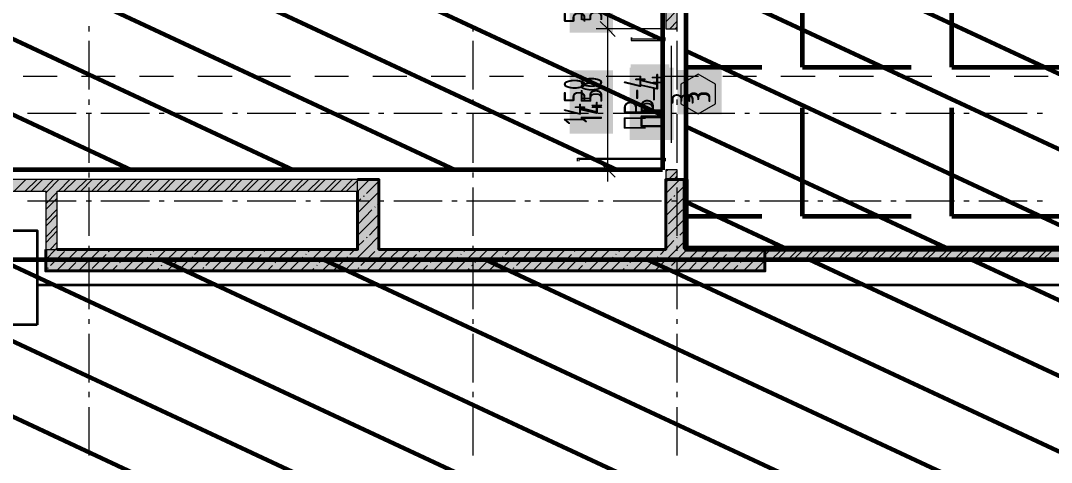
# Model space of a CAD drawing. Header units: millimetres. Extents: x -164500 to 426394, y -23753 to 102118.
# Drawn here: x -62200 to -51586, y 8979 to 13528 of the extents above; entities that cross this region are included whole.
import ezdxf

# ---------------------------------------------------------------- set-up
doc = ezdxf.new("R2010")
doc.units = ezdxf.units.MM
for name, color, linetype, lineweight in [('0) шлифовка', 5, 'Continuous', 60), ('192 подвал стенки 0.2м гидроиз', 6, 'Continuous', 60), ('389 П-1', 210, 'Continuous', 35), ('414 скб подвал', 160, 'Continuous', 60)]:
    doc.layers.add(name, color=color, linetype=linetype, lineweight=lineweight)
doc.layers.add('PDF _Геометрия', color=7, linetype='Continuous', true_color=0x1f1f1f)
doc.layers.add('PDF _Сплошная заливка', color=7, linetype='Continuous', true_color=0xffffff)
doc.layers.add('PDF _Текст', color=7, linetype='Continuous')
doc.styles.get("Standard").update_dxf_attribs({"font": 'ГОСТ тип А.ttf'})
doc.styles.add('СПДС', font='ГОСТ тип А.ttf', dxfattribs={"width": 0.9})
doc.linetypes.add('зигзаг', pattern='A,0.00254,-5.08,[131,ltypeshp.shx,S=5.08,R=0,X=-5.08,Y=0],-10.16,[131,ltypeshp.shx,S=5.08,R=180,X=5.08,Y=0],-5.08', length=20.32254)
pattern_1 = [(155, (205553.1, 26879), (-297.8825, -638.811), [])]

msp = doc.modelspace()

# ---------------------------------------------------------------- hatches: boundary and pattern name
at = {"layer": '0) шлифовка', "true_color": 0x2776bb}
h = msp.add_hatch(dxfattribs=at)
h.set_pattern_fill('ANSI31', color=152, scale=222, angle=110)
h.set_pattern_definition(pattern_1)
h.paths.add_polyline_path([(-45805.689, 11171.427), (-55345.934, 11171.427), (-55345.934, 21656.377), (-45805.689, 21656.377)])
h = msp.add_hatch(dxfattribs=at)
h.set_pattern_fill('ANSI31', color=152, scale=222, angle=110)
h.set_pattern_definition(pattern_1)
h.paths.add_polyline_path([(-55591.642, 11993.277), (-67178.041, 11993.277), (-67178.041, 13971.65), (-55591.642, 13971.65)])
h = msp.add_hatch(dxfattribs=at)
h.set_pattern_fill('ANSI31', color=152, scale=222, angle=110)
h.set_pattern_definition(pattern_1)
h.paths.add_polyline_path([(-31300.449, 966.076), (-66546.826, 966.076), (-66546.826, 11069.754), (-31300.449, 11069.754)])
at = {"layer": '414 скб подвал'}
h = msp.add_hatch(dxfattribs=at)
h.set_pattern_fill('ANGLE', color=256, scale=220)
h.set_pattern_definition([(0, (205553.1, 26879), (0, 1536.7), [1117.6, -419.1]), (90, (205553.1, 26879), (-1536.7, 9e-14), [1117.6, -419.1])])
h.paths.add_polyline_path([(-45805.689, 11171.427), (-55345.934, 11171.427), (-55345.934, 21656.377), (-45805.689, 21656.377)])
at = {"layer": 'PDF _Сплошная заливка', "linetype": 'зигзаг', "transparency": 33554559}
h = msp.add_hatch(color=256, dxfattribs=at)
h.paths.add_polyline_path([(-55557.751, 13442.107), (-55439.15, 13442.107), (-55439.15, 13971.65), (-55557.751, 13971.65)])
h.paths.add_polyline_path([(-55439.15, 11993.277), (-55557.751, 11993.277), (-55557.751, 11891.605), (-55439.15, 11891.605)])
h = msp.add_hatch(color=256, dxfattribs=at)
h.paths.add_polyline_path([(-69478.376, 11772.987), (-69478.376, 11891.605), (-69859.647, 11891.605), (-69859.647, 11772.987)])
h.paths.add_polyline_path([(-65343.705, 11891.605), (-65343.705, 11772.987), (-58730.773, 11772.987), (-58730.773, 11891.605)])
h.paths.add_polyline_path([(-66445.154, 11772.987), (-66445.154, 11891.605), (-68376.926, 11891.605), (-68376.926, 11772.987)])

# ---------------------------------------------------------------- linework, layer by layer
at = {"layer": '0) шлифовка'}
for points in [[(-45805.689, 11171.427), (-55345.934, 11171.427), (-55345.934, 21656.377), (-45805.689, 21656.377)], [(-55591.642, 11993.277), (-67178.041, 11993.277), (-67178.041, 13971.65), (-55591.642, 13971.65)], [(-31300.449, 966.076), (-66546.826, 966.076), (-66546.826, 11069.754), (-31300.449, 11069.754)]]:
    msp.add_lwpolyline(points, close=True, dxfattribs=at)
at = {"layer": '192 подвал стенки 0.2м гидроиз'}
msp.add_lwpolyline([(-45792.98, 12802.419), (-45792.98, 11184.136), (-55358.643, 11184.136), (-55358.643, 11891.605)], dxfattribs=at)
at = {"layer": '389 П-1'}
msp.add_lwpolyline([(-62030.886, 10394.767), (-66276.439, 10394.767), (-66276.439, 11366.698), (-62030.886, 11366.698)], close=True, dxfattribs=at)
msp.add_lwpolyline([(-49283.475, 9751.818), (-49283.475, 10802.625), (-62030.886, 10802.625)], dxfattribs=at)
at = {"layer": 'PDF _Геометрия', "color": 7, "lineweight": 9}
for points in [[(-56155.076, 11870.423), (-56155.076, 13442.107), (-56155.076, 14094.504)], [(-61492.869, 13416.689), (-61492.869, 13471.761)], [(-57540.36, 13416.689), (-57540.36, 13471.761)], [(-55591.642, 13442.107), (-56155.076, 13442.107), (-56273.693, 13442.107)], [(-55439.134, 13416.689), (-55439.134, 13471.761)], [(-61492.869, 12819.364), (-61492.869, 13319.253)], [(-57540.36, 12819.364), (-57540.36, 13319.253)], [(-55498.443, 12268.64), (-55498.443, 13268.417)], [(-55439.134, 12819.364), (-55439.134, 13319.253)], [(-61492.869, 12662.62), (-61492.869, 12717.692)], [(-57540.36, 12662.62), (-57540.36, 12717.692)], [(-55439.134, 12662.62), (-55439.134, 12717.692)], [(-62128.32, 12573.656), (-61628.432, 12573.656)], [(-61526.759, 12573.656), (-61471.687, 12573.656)], [(-61492.869, 12065.295), (-61492.869, 12565.184)], [(-61374.251, 12573.656), (-60874.362, 12573.656)], [(-60772.69, 12573.656), (-60721.854, 12573.656)], [(-60620.182, 12573.656), (-60120.293, 12573.656)], [(-60018.621, 12573.656), (-59967.785, 12573.656)], [(-59866.113, 12573.656), (-59366.224, 12573.656)], [(-59264.552, 12573.656), (-59213.716, 12573.656)], [(-59112.044, 12573.656), (-58612.155, 12573.656)], [(-58514.719, 12573.656), (-58459.647, 12573.656)], [(-58357.974, 12573.656), (-57858.086, 12573.656)], [(-57760.65, 12573.656), (-57705.578, 12573.656)], [(-57608.142, 12573.656), (-57104.017, 12573.656)], [(-57540.36, 12065.295), (-57540.36, 12565.184)], [(-57006.581, 12573.656), (-56951.508, 12573.656)], [(-56854.073, 12573.656), (-56354.184, 12573.656)], [(-56252.512, 12573.656), (-56201.676, 12573.656)], [(-56100.003, 12573.656), (-55600.115, 12573.656)], [(-55498.443, 12573.656), (-55447.607, 12573.656)], [(-55439.134, 12065.295), (-55439.134, 12565.184)], [(-55345.934, 12573.656), (-54846.046, 12573.656)], [(-54744.374, 12573.656), (-54693.537, 12573.656)], [(-54591.865, 12573.656), (-54091.977, 12573.656)], [(-53990.304, 12573.656), (-53939.468, 12573.656)], [(-53837.796, 12573.656), (-53337.908, 12573.656)], [(-53240.472, 12573.656), (-53185.399, 12573.656)], [(-53083.727, 12573.656), (-52583.838, 12573.656)], [(-52486.403, 12573.656), (-52431.33, 12573.656)], [(-52333.894, 12573.656), (-51834.006, 12573.656)], [(-51732.333, 12573.656), (-51677.261, 12573.656)], [(-61492.869, 11912.787), (-61492.869, 11963.623)], [(-57540.36, 11912.787), (-57540.36, 11963.623)], [(-55591.642, 11993.277), (-56155.076, 11993.277), (-56273.693, 11993.277)], [(-55439.134, 11912.787), (-55439.134, 11963.623)], [(-61492.869, 11311.226), (-61492.869, 11811.115)], [(-57540.36, 11311.226), (-57540.36, 11811.115)], [(-55439.134, 11311.226), (-55439.134, 11811.115)], [(-62128.32, 11671.315), (-61628.432, 11671.315)], [(-61526.759, 11671.315), (-61471.687, 11671.315)], [(-61374.251, 11671.315), (-60874.362, 11671.315)], [(-60772.69, 11671.315), (-60721.854, 11671.315)], [(-60620.182, 11671.315), (-60120.293, 11671.315)], [(-60018.621, 11671.315), (-59967.785, 11671.315)], [(-59866.113, 11671.315), (-59366.224, 11671.315)], [(-59264.552, 11671.315), (-59213.716, 11671.315)], [(-59112.044, 11671.315), (-58612.155, 11671.315)], [(-58514.719, 11671.315), (-58459.647, 11671.315)], [(-58357.974, 11671.315), (-57858.086, 11671.315)], [(-57760.65, 11671.315), (-57705.578, 11671.315)], [(-57608.142, 11671.315), (-57104.017, 11671.315)], [(-57006.581, 11671.315), (-56951.508, 11671.315)], [(-56854.073, 11671.315), (-56354.184, 11671.315)], [(-56252.512, 11671.315), (-56201.676, 11671.315)], [(-56100.003, 11671.315), (-55600.115, 11671.315)], [(-55498.443, 11671.315), (-55447.607, 11671.315)], [(-55345.934, 11671.315), (-54846.046, 11671.315)], [(-54744.374, 11671.315), (-54693.537, 11671.315)], [(-54591.865, 11671.315), (-54091.977, 11671.315)], [(-53990.304, 11671.315), (-53939.468, 11671.315)], [(-53837.796, 11671.315), (-53337.908, 11671.315)], [(-53240.472, 11671.315), (-53185.399, 11671.315)], [(-53083.727, 11671.315), (-52583.838, 11671.315)], [(-52486.403, 11671.315), (-52431.33, 11671.315)], [(-52333.894, 11671.315), (-51834.006, 11671.315)], [(-51732.333, 11671.315), (-51677.261, 11671.315)], [(-61492.869, 11158.718), (-61492.869, 11209.554)], [(-57540.36, 11158.718), (-57540.36, 11209.554)], [(-55439.134, 11158.718), (-55439.134, 11209.554)], [(-62128.32, 11069.754), (-61628.432, 11069.754)], [(-61526.759, 11069.754), (-61471.687, 11069.754)], [(-61492.869, 10557.157), (-61492.869, 11057.045)], [(-61374.251, 11069.754), (-60874.362, 11069.754)], [(-60772.69, 11069.754), (-60721.854, 11069.754)], [(-60620.182, 11069.754), (-60120.293, 11069.754)], [(-60018.621, 11069.754), (-59967.785, 11069.754)], [(-59866.113, 11069.754), (-59366.224, 11069.754)], [(-59264.552, 11069.754), (-59213.716, 11069.754)], [(-59112.044, 11069.754), (-58612.155, 11069.754)], [(-58514.719, 11069.754), (-58459.647, 11069.754)], [(-58357.974, 11069.754), (-57858.086, 11069.754)], [(-57760.65, 11069.754), (-57705.578, 11069.754)], [(-57608.142, 11069.754), (-57104.017, 11069.754)], [(-57540.36, 10557.157), (-57540.36, 11057.045)], [(-57006.581, 11069.754), (-56951.508, 11069.754)], [(-56854.073, 11069.754), (-56354.184, 11069.754)], [(-56252.512, 11069.754), (-56201.676, 11069.754)], [(-56100.003, 11069.754), (-55600.115, 11069.754)], [(-55498.443, 11069.754), (-55447.607, 11069.754)], [(-55439.134, 10557.157), (-55439.134, 11057.045)], [(-55345.934, 11069.754), (-54846.046, 11069.754)], [(-54744.374, 11069.754), (-54693.537, 11069.754)], [(-54591.865, 11069.754), (-54091.977, 11069.754)], [(-53990.304, 11069.754), (-53939.468, 11069.754)], [(-53837.796, 11069.754), (-53337.908, 11069.754)], [(-53240.472, 11069.754), (-53185.399, 11069.754)], [(-53083.727, 11069.754), (-52583.838, 11069.754)], [(-52486.403, 11069.754), (-52431.33, 11069.754)], [(-52333.894, 11069.754), (-51834.006, 11069.754)], [(-51732.333, 11069.754), (-51677.261, 11069.754)], [(-61492.869, 10404.649), (-61492.869, 10455.485)], [(-57540.36, 10404.649), (-57540.36, 10455.485)], [(-55439.134, 10404.649), (-55439.134, 10455.485)], [(-61492.869, 9803.088), (-61492.869, 10302.976)], [(-57540.36, 9803.088), (-57540.36, 10302.976)], [(-55439.134, 9803.088), (-55439.134, 10302.976)], [(-61492.869, 9650.579), (-61492.869, 9705.652)], [(-57540.36, 9650.579), (-57540.36, 9705.652)], [(-55439.134, 9650.579), (-55439.134, 9705.652)], [(-61492.869, 9049.019), (-61492.869, 9548.907)], [(-57540.36, 9049.019), (-57540.36, 9548.907)], [(-55439.134, 9049.019), (-55439.134, 9548.907)]]:
    msp.add_lwpolyline(points, dxfattribs=at)
at = {"layer": 'PDF _Геометрия', "color": 16, "lineweight": 9, "true_color": 0x800000}
for points in [[(-55557.751, 13971.65), (-55557.751, 13442.107), (-55439.134, 13442.107), (-55439.134, 13971.65)], [(-61823.303, 11171.427), (-61823.303, 11772.987), (-58730.773, 11772.987), (-58730.773, 11891.605), (-65343.705, 11891.605), (-65343.705, 11772.987), (-61941.921, 11772.987), (-61941.921, 11171.427)], [(-55557.751, 11993.277), (-55557.751, 11891.605), (-55439.134, 11891.605), (-55439.134, 11993.277)], [(-54536.793, 11052.809), (-49012.601, 11052.809), (-49012.601, 11171.427), (-54536.793, 11171.427)]]:
    msp.add_lwpolyline(points, close=True, dxfattribs=at)
at = {"layer": 'PDF _Геометрия', "color": 15, "lineweight": 9, "true_color": 0xa54a4a}
for points in [[(-55557.751, 13514.125), (-55439.134, 13636.979)], [(-55515.388, 13442.107), (-55439.134, 13522.597)], [(-55460.316, 13442.107), (-55439.134, 13463.288)], [(-62268.119, 11772.987), (-62145.265, 11891.605)], [(-62153.738, 11772.987), (-62030.884, 11891.605)], [(-62094.429, 11772.987), (-61975.812, 11891.605)], [(-61980.048, 11772.987), (-61861.43, 11891.605)], [(-61941.921, 11751.806), (-61924.976, 11772.987), (-61806.358, 11891.605)], [(-61810.594, 11772.987), (-61691.977, 11891.605)], [(-61755.522, 11772.987), (-61632.668, 11891.605)], [(-61641.141, 11772.987), (-61518.287, 11891.605)], [(-61581.832, 11772.987), (-61463.214, 11891.605)], [(-61467.45, 11772.987), (-61348.833, 11891.605)], [(-61412.378, 11772.987), (-61289.524, 11891.605)], [(-61297.997, 11772.987), (-61175.143, 11891.605)], [(-61238.688, 11772.987), (-61120.07, 11891.605)], [(-61124.307, 11772.987), (-61005.689, 11891.605)], [(-61069.234, 11772.987), (-60950.617, 11891.605)], [(-60954.853, 11772.987), (-60836.235, 11891.605)], [(-60895.544, 11772.987), (-60776.926, 11891.605)], [(-60785.399, 11772.987), (-60662.545, 11891.605)], [(-60726.09, 11772.987), (-60607.473, 11891.605)], [(-60611.709, 11772.987), (-60493.091, 11891.605)], [(-60556.637, 11772.987), (-60433.783, 11891.605)], [(-60442.255, 11772.987), (-60319.401, 11891.605)], [(-60382.947, 11772.987), (-60264.329, 11891.605)], [(-60268.565, 11772.987), (-60149.948, 11891.605)], [(-60213.493, 11772.987), (-60090.639, 11891.605)], [(-60099.112, 11772.987), (-59980.494, 11891.605)], [(-60039.803, 11772.987), (-59921.185, 11891.605)], [(-59925.421, 11772.987), (-59806.804, 11891.605)], [(-59870.349, 11772.987), (-59751.731, 11891.605)], [(-59755.968, 11772.987), (-59637.35, 11891.605)], [(-59700.895, 11772.987), (-59578.041, 11891.605)], [(-59586.514, 11772.987), (-59463.66, 11891.605)], [(-59527.205, 11772.987), (-59408.588, 11891.605)], [(-59412.824, 11772.987), (-59294.206, 11891.605)], [(-59357.751, 11772.987), (-59234.898, 11891.605)], [(-59243.37, 11772.987), (-59120.516, 11891.605)], [(-59184.061, 11772.987), (-59065.444, 11891.605)], [(-59069.68, 11772.987), (-58951.063, 11891.605)], [(-59014.608, 11772.987), (-58895.99, 11891.605)], [(-58900.226, 11772.987), (-58781.609, 11891.605)], [(-55557.751, 11976.332), (-55540.806, 11993.277)], [(-55528.097, 11891.605), (-55439.134, 11980.568)], [(-55468.788, 11891.605), (-55439.134, 11925.496)], [(-58845.154, 11772.987), (-58730.773, 11883.132)], [(-61941.921, 11641.661), (-61823.303, 11760.278)], [(-61941.921, 11582.352), (-61823.303, 11700.97)], [(-61941.921, 11467.971), (-61823.303, 11586.588)], [(-61941.921, 11412.898), (-61823.303, 11531.516)], [(-61941.921, 11298.517), (-61823.303, 11417.135)], [(-61941.921, 11239.208), (-61823.303, 11362.062)], [(-61895.321, 11171.427), (-61823.303, 11247.681)], [(-61840.249, 11171.427), (-61823.303, 11188.372)], [(-54536.793, 11171.427), (-54536.793, 11171.427)], [(-54536.793, 11112.118), (-54477.484, 11171.427)], [(-54485.957, 11052.809), (-54363.103, 11171.427)], [(-54426.648, 11052.809), (-54308.03, 11171.427)], [(-54312.267, 11052.809), (-54193.649, 11171.427)], [(-54257.194, 11052.809), (-54138.576, 11171.427)], [(-54142.813, 11052.809), (-54024.195, 11171.427)], [(-54083.504, 11052.809), (-53964.886, 11171.427)], [(-53973.359, 11052.809), (-53850.505, 11171.427)], [(-53914.05, 11052.809), (-53795.433, 11171.427)], [(-53799.669, 11052.809), (-53681.051, 11171.427)], [(-53744.597, 11052.809), (-53621.743, 11171.427)], [(-53630.215, 11052.809), (-53507.361, 11171.427)], [(-53570.906, 11052.809), (-53452.289, 11171.427)], [(-53456.525, 11052.809), (-53337.908, 11171.427)], [(-53401.453, 11052.809), (-53278.599, 11171.427)], [(-53287.071, 11052.809), (-53168.454, 11171.427)], [(-53227.763, 11052.809), (-53109.145, 11171.427)], [(-53113.381, 11052.809), (-52994.764, 11171.427)], [(-53058.309, 11052.809), (-52939.691, 11171.427)], [(-52943.928, 11052.809), (-52825.31, 11171.427)], [(-52888.855, 11052.809), (-52766.001, 11171.427)], [(-52774.474, 11052.809), (-52651.62, 11171.427)], [(-52715.165, 11052.809), (-52596.547, 11171.427)], [(-52600.784, 11052.809), (-52482.166, 11171.427)], [(-52545.711, 11052.809), (-52422.857, 11171.427)], [(-52431.33, 11052.809), (-52308.476, 11171.427)], [(-52372.021, 11052.809), (-52253.404, 11171.427)], [(-52257.64, 11052.809), (-52139.022, 11171.427)], [(-52202.568, 11052.809), (-52083.95, 11171.427)], [(-52088.186, 11052.809), (-51969.569, 11171.427)], [(-52033.114, 11052.809), (-51910.26, 11171.427)], [(-51918.733, 11052.809), (-51795.879, 11171.427)], [(-51859.424, 11052.809), (-51740.806, 11171.427)], [(-51745.042, 11052.809), (-51626.425, 11171.427)], [(-51689.97, 11052.809), (-51567.116, 11171.427)]]:
    msp.add_lwpolyline(points, dxfattribs=at)
at = {"layer": 'PDF _Геометрия', "color": 7, "lineweight": 18}
for points in [[(-56231.33, 13518.361), (-56155.076, 13442.107), (-56078.822, 13365.853)], [(-56231.33, 12065.295), (-56155.076, 11993.277), (-56078.822, 11917.023)]]:
    msp.add_lwpolyline(points, dxfattribs=at)
at = {"layer": 'PDF _Геометрия', "color": 7, "lineweight": 9, "true_color": 0xffffff}
for points in [[(-55913.604, 13353.144), (-55913.604, 13323.489), (-55561.988, 13323.489), (-55561.988, 13353.144)], [(-55574.697, 13353.144), (-55574.697, 13336.198), (-55905.132, 13336.198), (-55905.132, 13353.144)], [(-56464.329, 12082.241), (-56464.329, 12111.895), (-55561.988, 12111.895), (-55561.988, 12082.241)], [(-55574.697, 12082.241), (-55574.697, 12099.186), (-56451.62, 12099.186), (-56451.62, 12082.241)]]:
    msp.add_lwpolyline(points, dxfattribs=at)
at = {"layer": 'PDF _Геометрия', "color": 8, "lineweight": 9, "true_color": 0x808080}
for points in [[(-62174.92, 12954.927), (-61823.303, 12954.927)], [(-61573.359, 12954.927), (-61225.979, 12954.927)], [(-60976.035, 12954.927), (-60624.418, 12954.927)], [(-60374.474, 12954.927), (-60022.857, 12954.927)], [(-59772.913, 12954.927), (-59421.297, 12954.927)], [(-59171.352, 12954.927), (-58823.972, 12954.927)], [(-58574.028, 12954.927), (-58222.411, 12954.927)], [(-57972.467, 12954.927), (-57620.851, 12954.927)], [(-57370.906, 12954.927), (-57023.526, 12954.927)], [(-56769.346, 12954.927), (-56421.966, 12954.927)], [(-56172.021, 12954.927), (-55820.405, 12954.927)], [(-55570.461, 12954.927), (-55218.844, 12954.927)], [(-54968.9, 12954.927), (-54621.52, 12954.927)], [(-54371.575, 12954.927), (-54019.959, 12954.927)], [(-53770.015, 12954.927), (-53418.398, 12954.927)], [(-53168.454, 12954.927), (-52816.837, 12954.927)], [(-52566.893, 12954.927), (-52219.513, 12954.927)], [(-51969.569, 12954.927), (-51617.952, 12954.927)]]:
    msp.add_lwpolyline(points, dxfattribs=at)
at = {"layer": 'PDF _Геометрия', "color": 7, "lineweight": 9}
msp.add_lwpolyline([(-55401.007, 12671.092), (-55223.08, 12569.42), (-55045.154, 12671.092), (-55045.154, 12874.437), (-55223.08, 12976.109), (-55401.007, 12874.437)], close=True, dxfattribs=at)
at = {"layer": 'PDF _Геометрия', "color": 7, "lineweight": 40}
for points in [[(-61941.921, 11171.427), (-61941.921, 10951.137), (-54536.793, 10951.137), (-54536.793, 11171.427), (-55337.462, 11171.427), (-55337.462, 11891.605), (-55557.751, 11891.605), (-55557.751, 11171.427), (-58510.483, 11171.427), (-58510.483, 11891.605), (-58730.773, 11891.605)], [(-58730.773, 11772.987), (-58730.773, 11171.427), (-61823.303, 11171.427)]]:
    msp.add_lwpolyline(points, dxfattribs=at)
at = {"layer": 'PDF _Геометрия', "lineweight": 9}
for points in [[(-58730.773, 11768.751), (-58607.919, 11891.605)], [(-58730.773, 11883.132), (-58722.3, 11891.605)], [(-55557.751, 11747.569), (-55413.716, 11891.605)], [(-55557.751, 11861.951), (-55528.097, 11891.605)], [(-58637.573, 11747.569), (-58510.483, 11874.66)], [(-55443.37, 11747.569), (-55337.462, 11853.478)], [(-58730.773, 11544.225), (-58510.483, 11764.515)], [(-58730.773, 11654.37), (-58696.882, 11692.497)], [(-58667.228, 11717.915), (-58662.991, 11726.388)], [(-55557.751, 11518.807), (-55337.462, 11739.097)], [(-55557.751, 11633.188), (-55498.443, 11692.497)], [(-55473.025, 11717.915), (-55464.552, 11726.388)], [(-58722.3, 11434.08), (-58582.501, 11578.116)], [(-58552.846, 11607.77), (-58548.61, 11612.006)], [(-58523.192, 11633.188), (-58510.483, 11650.133)], [(-55528.097, 11434.08), (-55384.061, 11578.116)], [(-55358.643, 11607.77), (-55350.171, 11612.006)], [(-58730.773, 11315.462), (-58510.483, 11535.752)], [(-55557.751, 11290.044), (-55337.462, 11510.334)], [(-58607.919, 11319.699), (-58510.483, 11421.371)], [(-55557.751, 11404.426), (-55553.515, 11412.898)], [(-55413.716, 11319.699), (-55337.462, 11395.953)], [(-58866.336, 10951.137), (-58646.046, 11171.427), (-58510.483, 11306.99)], [(-58730.773, 11201.081), (-58667.228, 11264.626)], [(-58637.573, 11290.044), (-58633.337, 11298.517)], [(-55667.896, 10951.137), (-55447.607, 11171.427), (-55337.462, 11281.572)], [(-55557.751, 11175.663), (-55473.025, 11264.626)], [(-55443.37, 11290.044), (-55439.134, 11298.517)], [(-61941.921, 11069.754), (-61840.249, 11171.427)], [(-61891.085, 11006.209), (-61747.049, 11150.245)], [(-61831.776, 10951.137), (-61611.486, 11171.427)], [(-61603.013, 10951.137), (-61382.724, 11171.427)], [(-61577.595, 11090.936), (-61497.105, 11171.427)], [(-61374.251, 10951.137), (-61153.961, 11171.427)], [(-61293.76, 11150.245), (-61285.288, 11154.481)], [(-61149.725, 11065.518), (-61039.58, 11171.427)], [(-61145.488, 10951.137), (-60929.435, 11171.427)], [(-60920.962, 10951.137), (-60700.672, 11171.427)], [(-60836.235, 11150.245), (-60815.054, 11171.427)], [(-60721.854, 11035.864), (-60586.291, 11171.427)], [(-60692.2, 10951.137), (-60471.91, 11171.427)], [(-60463.437, 10951.137), (-60243.147, 11171.427)], [(-60408.365, 11120.591), (-60357.529, 11171.427)], [(-60293.983, 11006.209), (-60149.948, 11150.245)], [(-60234.675, 10951.137), (-60014.385, 11171.427)], [(-60005.912, 10951.137), (-59785.622, 11171.427)], [(-59980.494, 11090.936), (-59900.003, 11171.427)], [(-59777.149, 10951.137), (-59556.86, 11171.427)], [(-59692.423, 11150.245), (-59688.186, 11154.481)], [(-59552.623, 11065.518), (-59442.478, 11171.427)], [(-59548.387, 10951.137), (-59328.097, 11171.427)], [(-59319.624, 10951.137), (-59099.335, 11171.427)], [(-59239.134, 11150.245), (-59213.716, 11171.427)], [(-59124.753, 11035.864), (-58989.19, 11171.427)], [(-59095.098, 10951.137), (-58874.808, 11171.427)], [(-58811.263, 11120.591), (-58760.427, 11171.427)], [(-58696.882, 11006.209), (-58552.846, 11150.245)], [(-58637.573, 10951.137), (-58417.283, 11171.427)], [(-58523.192, 11179.899), (-58518.955, 11184.136)], [(-58408.811, 10951.137), (-58188.521, 11171.427)], [(-58383.392, 11090.936), (-58302.902, 11171.427)], [(-58180.048, 10951.137), (-57959.758, 11171.427)], [(-58095.321, 11150.245), (-58091.085, 11154.481)], [(-57951.285, 10951.137), (-57730.996, 11171.427)], [(-57951.285, 11065.518), (-57845.377, 11171.427)], [(-57722.523, 10951.137), (-57502.233, 11171.427)], [(-57637.796, 11150.245), (-57616.614, 11171.427)], [(-57523.415, 11035.864), (-57387.852, 11171.427)], [(-57493.76, 10951.137), (-57273.471, 11171.427)], [(-57264.998, 10951.137), (-57048.944, 11171.427)], [(-57209.925, 11120.591), (-57159.089, 11171.427)], [(-57095.544, 11006.209), (-56955.745, 11150.245)], [(-57040.472, 10951.137), (-56820.182, 11171.427)], [(-56811.709, 10951.137), (-56591.419, 11171.427)], [(-56782.055, 11090.936), (-56705.801, 11171.427)], [(-56582.947, 10951.137), (-56362.657, 11171.427)], [(-56498.22, 11150.245), (-56493.983, 11154.481)], [(-56354.184, 10951.137), (-56133.894, 11171.427)], [(-56354.184, 11065.518), (-56248.275, 11171.427)], [(-56125.421, 10951.137), (-55905.132, 11171.427)], [(-56040.695, 11150.245), (-56019.513, 11171.427)], [(-55926.313, 11035.864), (-55790.75, 11171.427)], [(-55896.659, 10951.137), (-55676.369, 11171.427)], [(-55612.824, 11120.591), (-55561.988, 11171.427)], [(-55498.443, 11006.209), (-55358.643, 11150.245)], [(-55439.134, 10951.137), (-55218.844, 11171.427)], [(-55214.608, 10951.137), (-54994.318, 11171.427)], [(-55184.953, 11090.936), (-55108.699, 11171.427)], [(-54985.845, 10951.137), (-54765.555, 11171.427)], [(-54901.118, 11150.245), (-54896.882, 11154.481)], [(-54757.083, 10951.137), (-54536.793, 11171.427)], [(-54757.083, 11065.518), (-54651.174, 11171.427)], [(-61607.25, 11065.518), (-61598.777, 11069.754)], [(-61463.214, 10976.555), (-61319.178, 11120.591)], [(-61179.379, 11035.864), (-61170.906, 11040.1)], [(-61035.343, 10951.137), (-60891.308, 11090.936)], [(-60861.653, 11120.591), (-60857.417, 11124.827)], [(-60577.818, 10951.137), (-60463.437, 11065.518)], [(-60433.783, 11090.936), (-60429.546, 11095.173)], [(-60005.912, 11065.518), (-60001.676, 11069.754)], [(-59866.113, 10976.555), (-59722.077, 11120.591)], [(-59578.041, 11035.864), (-59573.805, 11040.1)], [(-59434.006, 10951.137), (-59294.206, 11090.936)], [(-59264.552, 11120.591), (-59260.316, 11124.827)], [(-58980.717, 10951.137), (-58866.336, 11065.518)], [(-58836.681, 11090.936), (-58832.445, 11095.173)], [(-58408.811, 11065.518), (-58404.574, 11069.754)], [(-58269.011, 10976.555), (-58124.976, 11120.591)], [(-57980.94, 11035.864), (-57976.704, 11040.1)], [(-57836.904, 10951.137), (-57697.105, 11090.936)], [(-57667.45, 11120.591), (-57663.214, 11124.827)], [(-57379.379, 10951.137), (-57269.234, 11065.518)], [(-57239.58, 11090.936), (-57235.343, 11095.173)], [(-56811.709, 11065.518), (-56807.473, 11069.754)], [(-56667.673, 10976.555), (-56527.874, 11120.591)], [(-56383.838, 11035.864), (-56379.602, 11040.1)], [(-56239.803, 10951.137), (-56100.003, 11090.936)], [(-56070.349, 11120.591), (-56066.113, 11124.827)], [(-55782.278, 10951.137), (-55672.133, 11065.518)], [(-55642.478, 11090.936), (-55638.242, 11095.173)], [(-55214.608, 11065.518), (-55210.371, 11069.754)], [(-55070.572, 10976.555), (-54930.773, 11120.591)], [(-54786.737, 11035.864), (-54782.501, 11040.1)], [(-54642.701, 10951.137), (-54536.793, 11057.045)], [(-61920.739, 10976.555), (-61916.503, 10985.028)], [(-61717.395, 10951.137), (-61632.668, 11035.864)], [(-61488.632, 10951.137), (-61488.632, 10955.373)], [(-61259.87, 10951.137), (-61204.797, 11006.209)], [(-60806.581, 10951.137), (-60776.926, 10976.555)], [(-60751.508, 11006.209), (-60743.036, 11010.446)], [(-60323.638, 10976.555), (-60315.165, 10985.028)], [(-60120.293, 10951.137), (-60035.566, 11035.864)], [(-59891.531, 10951.137), (-59887.294, 10955.373)], [(-59662.768, 10951.137), (-59607.696, 11006.209)], [(-59205.243, 10951.137), (-59179.825, 10976.555)], [(-59150.171, 11006.209), (-59145.934, 11010.446)], [(-58722.3, 10976.555), (-58718.064, 10985.028)], [(-58523.192, 10951.137), (-58438.465, 11035.864)], [(-58294.429, 10951.137), (-58290.193, 10955.373)], [(-58065.667, 10951.137), (-58010.594, 11006.209)], [(-57608.142, 10951.137), (-57582.724, 10976.555)], [(-57553.069, 11006.209), (-57548.833, 11010.446)], [(-57125.199, 10976.555), (-57120.962, 10985.028)], [(-56926.09, 10951.137), (-56841.364, 11035.864)], [(-56697.328, 10951.137), (-56693.091, 10955.373)], [(-56468.565, 10951.137), (-56413.493, 11006.209)], [(-56011.04, 10951.137), (-55985.622, 10976.555)], [(-55955.968, 11006.209), (-55951.731, 11010.446)], [(-55528.097, 10976.555), (-55523.861, 10985.028)], [(-55324.753, 10951.137), (-55244.262, 11035.864)], [(-55100.226, 10951.137), (-55095.99, 10955.373)], [(-54871.464, 10951.137), (-54816.391, 11006.209)]]:
    msp.add_lwpolyline(points, dxfattribs=at)
at = {"layer": 'PDF _Сплошная заливка', "linetype": 'зигзаг', "lineweight": 9, "transparency": 33554559}
for points in [[(-55917.841, 13077.781), (-55917.841, 12904.091), (-55519.624, 13077.781), (-55519.624, 12904.091)], [(-55917.841, 12904.091), (-55917.841, 12760.055), (-55519.624, 12904.091), (-55519.624, 12760.055)], [(-55917.841, 12772.764), (-55917.841, 12412.675), (-55519.624, 12772.764), (-55519.624, 12412.675)]]:
    msp.add_solid(points, dxfattribs=at)
at = {"layer": 'PDF _Сплошная заливка', "linetype": 'зигзаг', "lineweight": 5, "transparency": 33554559}
for points in [[(-58730.773, 11891.605), (-58730.773, 11171.427), (-58510.499, 11891.605), (-58510.499, 11171.427)], [(-55557.751, 11891.605), (-55557.751, 11171.427), (-55337.478, 11891.605), (-55337.478, 11171.427)], [(-61941.921, 11772.987), (-61941.921, 11171.427), (-61823.32, 11772.987), (-61823.32, 11171.427)], [(-61941.921, 11171.427), (-61941.921, 10951.137), (-54536.793, 11171.427), (-54536.793, 10951.137)], [(-54536.793, 11171.427), (-54536.793, 11052.809), (-49012.601, 11171.427), (-49012.601, 11052.809)]]:
    msp.add_solid(points, dxfattribs=at)

# ---------------------------------------------------------------- texts
at = {"linetype": 'зигзаг', "attachment_point": 4, "rotation": 90, "style": 'СПДС', "bg_fill": 1, "box_fill_scale": 1.5, "bg_fill_color": 7, "bg_fill_true_color": 16777215, "bg_fill_transparency": 0}
for s, insert, char_height in [('530', (-56322.414, 13517.324), 222.8704), ('1450', (-56322.414, 12475.147), 222.8704), ('ПР-4', (-55701.942, 12411.6), 227.9894), ('3', (-55210.509, 12678.5), 227.989)]:
    msp.add_mtext(s, dxfattribs=dict(at, insert=insert, char_height=char_height))
at = {"layer": 'PDF _Текст', "linetype": 'зигзаг', "attachment_point": 4, "rotation": 90}
for s, insert, char_height in [('530', (-56495.855, 13498.172), 222.8704), ('ПР-4', (-55875.384, 12392.448), 227.9894), ('ПР-4', (-55701.942, 12411.6), 227.9894), ('1450', (-56495.855, 12455.995), 222.8704), ('1450', (-56322.414, 12475.147), 222.8704), ('3', (-55383.951, 12659.348), 227.989), ('3', (-55210.509, 12678.5), 227.989)]:
    msp.add_mtext(s, dxfattribs=dict(at, insert=insert, char_height=char_height))

doc.saveas('drawing.dxf')
